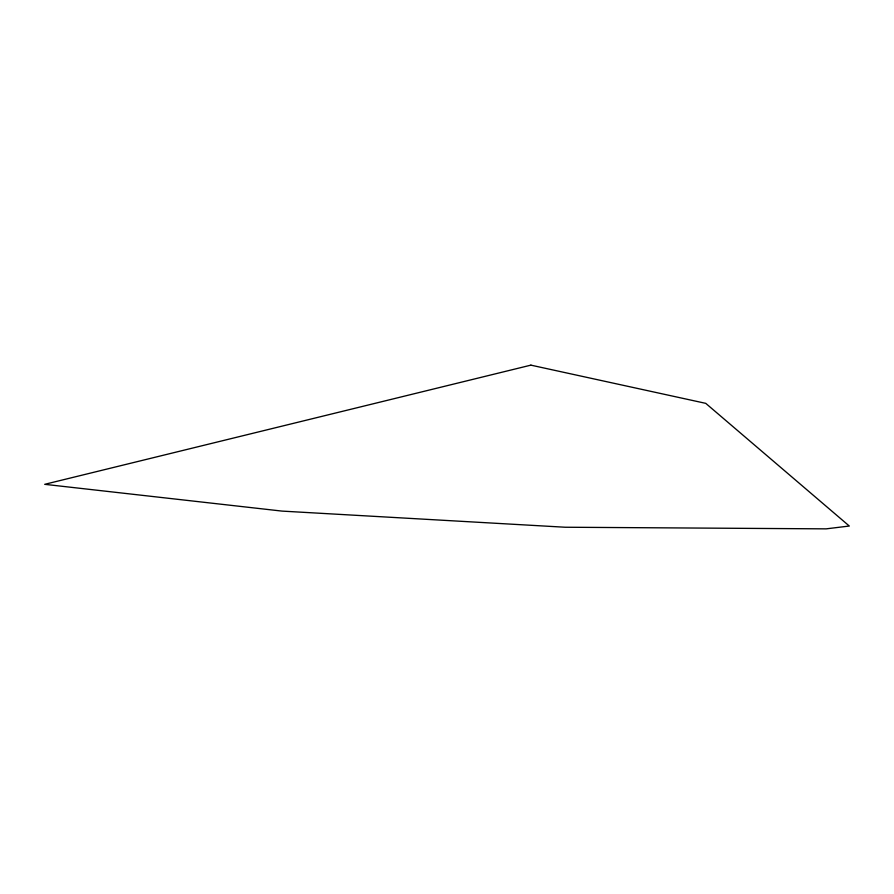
<?xml version="1.0" encoding="UTF-8"?>
<svg xmlns="http://www.w3.org/2000/svg" width="894" height="894" viewBox="0 0 894 894"><rect width="100%" height="100%" fill="white"/><g stroke="black" fill="none" stroke-linecap="round" stroke-linejoin="round"><path stroke-width="1.34" d="M530.891 365.143L44.7 484.324L282.057 511.1L565.176 527.236L826.134 528.857L849.3 526.03L705.746 403.35L530.891 365.143"/></g></svg>
